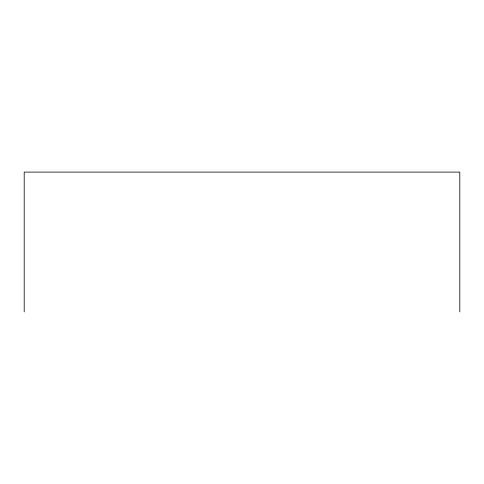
<?xml version="1.0" encoding="UTF-8"?>
<svg xmlns="http://www.w3.org/2000/svg" width="484" height="484" viewBox="0 0 484 484"><rect width="100%" height="100%" fill="white"/><g stroke="black" fill="none" stroke-linecap="round" stroke-linejoin="round"><path stroke-width="0.73" d="M459.8 311.902L459.8 172.098L24.2 172.098L24.2 311.902"/></g></svg>
